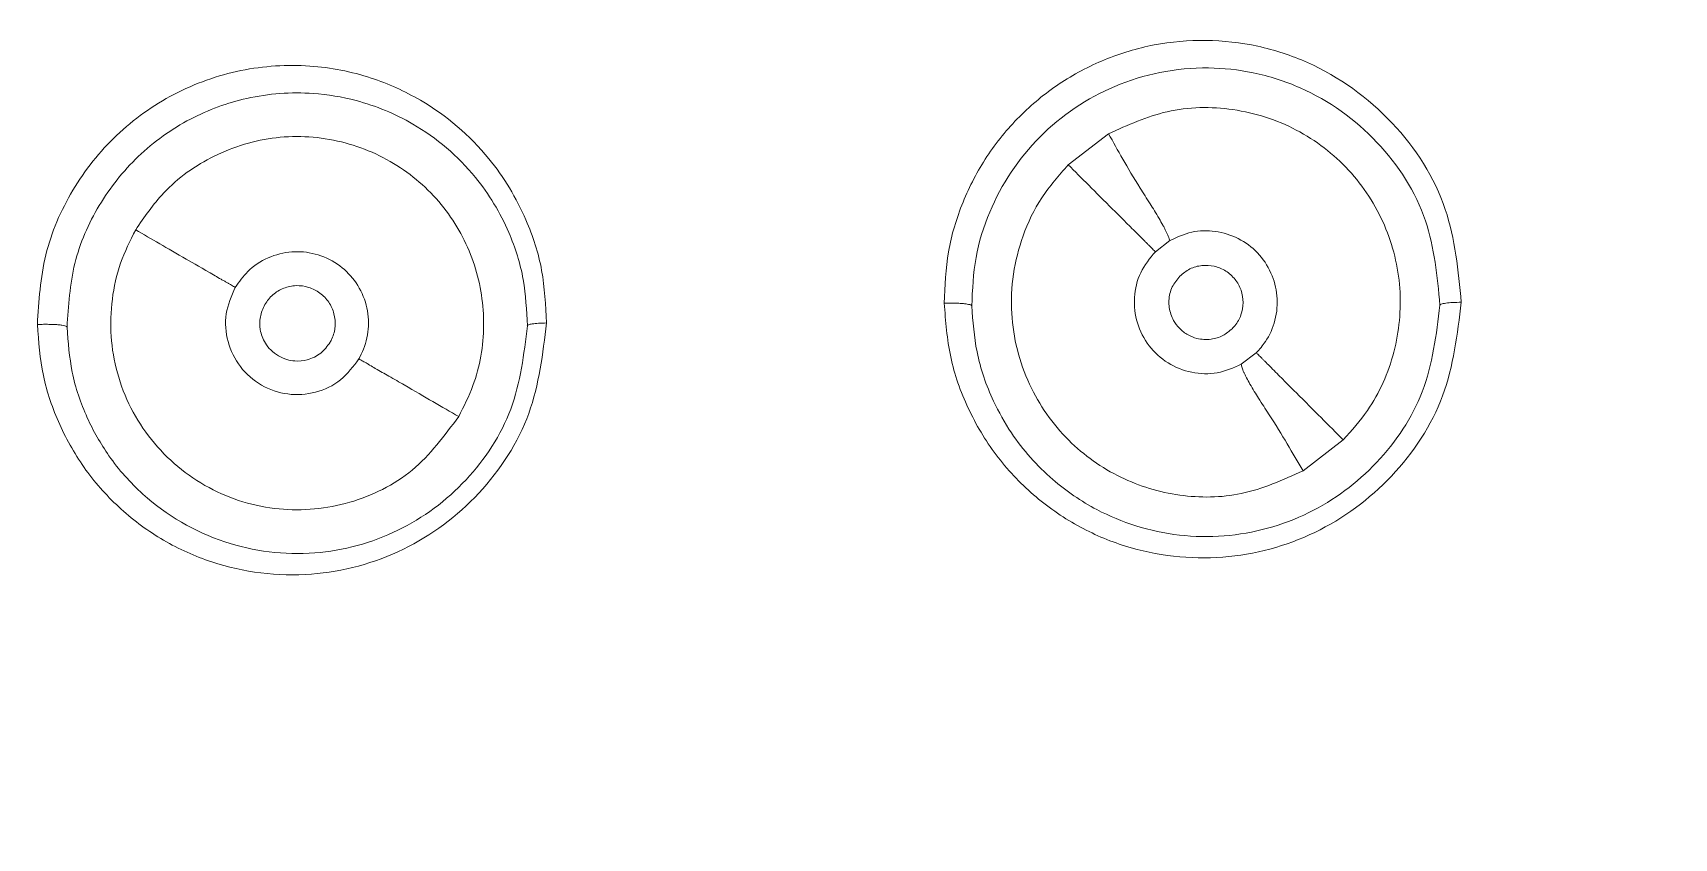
# Model space of a CAD drawing. Extents: x 11377 to 14537, y 53 to 2368.
# Drawn here: x 12541.92 to 12562.6, y 986.12 to 996.26 of the extents above; entities that cross this region are included whole.
import ezdxf

# ---------------------------------------------------------------- set-up
doc = ezdxf.new("R2010")
doc.units = 0
doc.header["$LTSCALE"] = 10
doc.header["$MEASUREMENT"] = 0
doc.layers.get('0').update_dxf_attribs({"linetype": 'CONTINUOUS'})

# ---------------------------------------------------------------- blocks, each defined once
blk = doc.blocks.new('TYJKT')
at = {"color": 7, "linetype": 'Continuous', "lineweight": 15}
for p, q in [((5014.934, 1210.542), (5014.425, 1210.15)), ((5015.523, 1209.056), (5015.704, 1209.196)), ((5016.795, 1207.784), (5016.606, 1207.639)), ((5017.384, 1206.298), (5017.891, 1206.687))]:
    blk.add_line(p, q, dxfattribs=at)
for radius in [44.127, 43.878, 43.682]:
    blk.add_circle((5032.423, 1192.156), radius, dxfattribs=at)
for points, knots in [([(5032.423, 1240.059), (5031.199, 1240.032), (5028.907, 1239.982), (5025.718, 1239.618), (5023.015, 1239.152), (5020.791, 1238.646), (5019.039, 1238.168), (5017.745, 1237.769), (5016.886, 1237.482), (5016.299, 1237.277), (5015.797, 1237.095), (5015.211, 1236.876), (5014.51, 1236.601), (5013.348, 1236.123), (5011.632, 1235.354), (5009.415, 1234.225), (5007.118, 1232.889), (5004.909, 1231.434), (5002.83, 1229.896), (5000.756, 1228.184), (4998.714, 1226.291), (4996.714, 1224.198), (4994.779, 1221.911), (4992.824, 1219.276), (4990.957, 1216.335), (4989.235, 1213.108), (4987.711, 1209.641), (4986.371, 1205.751), (4985.316, 1201.44), (4984.613, 1196.871), (4984.554, 1193.736), (4984.525, 1192.19)], [0, 0, 0, 0, 0.048758, 0.091362, 0.127811, 0.158104, 0.182242, 0.200224, 0.212052, 0.218377, 0.225012, 0.23333, 0.243333, 0.255019, 0.283439, 0.318264, 0.354182, 0.389317, 0.423671, 0.457244, 0.496497, 0.534626, 0.572584, 0.615864, 0.665346, 0.711319, 0.761597, 0.816189, 0.875108, 0.938371, 1, 1, 1, 1]), ([(4984.6, 1192.205), (4984.599, 1192.435), (4984.597, 1192.898), (4984.608, 1193.595), (4984.629, 1194.297), (4984.661, 1195.005), (4984.704, 1195.718), (4984.759, 1196.436), (4984.825, 1197.159), (4984.903, 1197.886), (4984.994, 1198.618), (4985.096, 1199.353), (4985.211, 1200.093), (4985.339, 1200.836), (4985.48, 1201.583), (4985.635, 1202.333), (4985.802, 1203.086), (4985.984, 1203.841), (4986.179, 1204.599), (4986.388, 1205.359), (4986.612, 1206.121), (4986.85, 1206.885), (4987.103, 1207.65), (4987.371, 1208.415), (4987.654, 1209.181), (4988.108, 1210.349), (4988.787, 1211.944), (4989.767, 1213.98), (4990.914, 1216.089), (4992.551, 1218.762), (4994.884, 1222.008), (4997.419, 1224.886), (4999.736, 1227.154), (5002.111, 1229.258), (5005.426, 1231.761), (5009.51, 1234.238), (5013.9, 1236.334), (5018.338, 1237.93), (5021.87, 1238.816), (5024.239, 1239.259), (5025.578, 1239.471), (5026.929, 1239.645), (5028.29, 1239.783), (5029.661, 1239.881), (5031.039, 1239.942), (5031.961, 1239.95), (5032.423, 1239.954)], [0, 0, 0, 0, 0.00921, 0.018496, 0.027858, 0.037296, 0.046808, 0.056397, 0.066062, 0.075802, 0.085618, 0.095509, 0.105476, 0.115519, 0.125638, 0.135832, 0.146102, 0.156448, 0.166869, 0.177366, 0.187938, 0.198586, 0.20931, 0.220109, 0.230983, 0.241933, 0.270134, 0.300208, 0.332156, 0.365978, 0.425346, 0.491591, 0.518848, 0.55483, 0.618282, 0.684474, 0.745286, 0.812327, 0.872522, 0.890497, 0.908552, 0.926685, 0.944897, 0.963187, 0.981555, 1, 1, 1, 1]), ([(5066.552, 1162.157), (5069.416, 1165.416), (5071.811, 1169.088), (5075.465, 1176.96), (5076.724, 1181.159), (5078.005, 1189.742), (5078.026, 1194.126), (5076.829, 1202.721), (5075.611, 1206.933), (5072.034, 1214.84), (5069.675, 1218.535), (5064.01, 1225.109), (5060.703, 1227.987), (5053.41, 1232.692), (5049.425, 1234.518), (5041.1, 1236.97), (5036.762, 1237.596), (5028.083, 1237.596), (5023.744, 1236.97), (5015.419, 1234.518), (5011.434, 1232.691), (5004.142, 1227.986), (5000.835, 1225.108), (4995.169, 1218.534), (4992.811, 1214.839), (4989.234, 1206.932), (4988.015, 1202.721), (4986.819, 1194.125), (4986.84, 1189.742), (4988.121, 1181.158), (4989.38, 1176.959), (4993.034, 1169.087), (4995.429, 1165.415), (4998.294, 1162.156)], [0, 0, 0, 0, 0.0625, 0.0625, 0.125, 0.125, 0.1875, 0.1875, 0.25, 0.25, 0.3125, 0.3125, 0.375, 0.375, 0.4375, 0.4375, 0.5, 0.5, 0.5625, 0.5625, 0.625, 0.625, 0.6875, 0.6875, 0.75, 0.75, 0.8125, 0.8125, 0.875, 0.875, 0.9375, 0.9375, 1, 1, 1, 1]), ([(5065.923, 1162.708), (5066.068, 1162.874), (5066.357, 1163.205), (5066.78, 1163.711), (5067.197, 1164.221), (5067.606, 1164.738), (5068.007, 1165.26), (5068.4, 1165.789), (5068.786, 1166.323), (5069.163, 1166.863), (5069.989, 1168.082), (5071.192, 1170.029), (5072.652, 1172.808), (5073.928, 1175.718), (5075.012, 1178.773), (5075.879, 1181.926), (5076.734, 1186.27), (5077.193, 1191.836), (5076.738, 1198.529), (5075.298, 1205.031), (5072.958, 1211.136), (5069.854, 1216.68), (5066.144, 1221.556), (5061.894, 1225.813), (5057.07, 1229.501), (5051.605, 1232.594), (5045.564, 1234.949), (5039.104, 1236.425), (5032.423, 1236.928), (5025.741, 1236.425), (5019.281, 1234.949), (5013.24, 1232.594), (5007.775, 1229.501), (5002.952, 1225.813), (4998.701, 1221.556), (4994.991, 1216.68), (4991.887, 1211.136), (4989.547, 1205.031), (4988.107, 1198.529), (4987.652, 1191.836), (4988.111, 1186.27), (4988.966, 1181.926), (4989.833, 1178.773), (4990.917, 1175.718), (4992.192, 1172.808), (4993.652, 1170.029), (4994.948, 1167.933), (4995.98, 1166.429), (4996.677, 1165.469), (4997.399, 1164.528), (4998.145, 1163.606), (4998.663, 1163.007), (4998.922, 1162.708)], [0, 0, 0, 0, 0.003229, 0.006456, 0.009681, 0.012905, 0.016128, 0.019352, 0.022577, 0.025803, 0.029032, 0.044201, 0.059373, 0.07509, 0.090809, 0.106933, 0.12306, 0.155772, 0.188607, 0.221197, 0.253189, 0.284268, 0.314175, 0.342874, 0.372343, 0.403057, 0.434778, 0.467206, 0.5, 0.532794, 0.565223, 0.596943, 0.627658, 0.657126, 0.685825, 0.715732, 0.746811, 0.778804, 0.811393, 0.844229, 0.876941, 0.893065, 0.909192, 0.924908, 0.940628, 0.955797, 0.970969, 0.976778, 0.982582, 0.988384, 0.994188, 1, 1, 1, 1]), ([(5032.423, 1236.583), (5020.64, 1236.583), (5009.339, 1231.903), (4992.676, 1215.24), (4987.995, 1203.939), (4987.995, 1180.374), (4992.676, 1169.073), (5009.339, 1152.41), (5020.64, 1147.729), (5032.423, 1147.729)], [0, 0, 0, 0, 0.25, 0.25, 0.5, 0.5, 0.75, 0.75, 1, 1, 1, 1]), ([(5019.378, 1208.419), (5019.339, 1208.818), (5019.26, 1209.647), (5018.557, 1210.745), (5017.658, 1211.389), (5016.819, 1211.665), (5016.162, 1211.738), (5015.505, 1211.682), (5014.877, 1211.493), (5014.299, 1211.187), (5013.795, 1210.771), (5013.381, 1210.266), (5013.081, 1209.686), (5012.889, 1209.058), (5012.872, 1208.625), (5012.863, 1208.408)], [0, 0, 0, 0, 0.115697, 0.240609, 0.369178, 0.433466, 0.497571, 0.560948, 0.624, 0.686615, 0.749038, 0.811524, 0.874054, 0.936963, 1, 1, 1, 1]), ([(5019.378, 1208.419), (5019.339, 1208.818), (5019.26, 1209.647), (5018.557, 1210.745), (5017.658, 1211.389), (5016.819, 1211.665), (5016.162, 1211.738), (5015.505, 1211.682), (5014.877, 1211.493), (5014.299, 1211.187), (5013.795, 1210.771), (5013.381, 1210.266), (5013.081, 1209.686), (5012.889, 1209.058), (5012.872, 1208.625), (5012.863, 1208.408)], [0, 0, 0, 0, 0.115697, 0.240609, 0.369178, 0.433466, 0.497571, 0.560948, 0.624, 0.686615, 0.749038, 0.811524, 0.874054, 0.936963, 1, 1, 1, 1]), ([(5007.851, 1208.159), (5007.84, 1208.382), (5007.819, 1208.828), (5007.586, 1209.544), (5007.117, 1210.323), (5006.413, 1210.922), (5005.619, 1211.28), (5004.847, 1211.432), (5003.989, 1211.376), (5003.143, 1211.077), (5002.408, 1210.553), (5001.851, 1209.851), (5001.492, 1209.024), (5001.455, 1208.435), (5001.436, 1208.139)], [0, 0, 0, 0, 0.065186, 0.130813, 0.220736, 0.33409, 0.402552, 0.481087, 0.567746, 0.655952, 0.742538, 0.828225, 0.913862, 1, 1, 1, 1]), ([(5007.851, 1208.159), (5007.84, 1208.382), (5007.819, 1208.828), (5007.586, 1209.544), (5007.117, 1210.323), (5006.413, 1210.922), (5005.619, 1211.28), (5004.847, 1211.432), (5003.989, 1211.376), (5003.143, 1211.077), (5002.408, 1210.553), (5001.851, 1209.851), (5001.492, 1209.024), (5001.455, 1208.435), (5001.436, 1208.139)], [0, 0, 0, 0, 0.065186, 0.130813, 0.220736, 0.33409, 0.402552, 0.481087, 0.567746, 0.655952, 0.742538, 0.828225, 0.913862, 1, 1, 1, 1]), ([(5013.209, 1208.374), (5013.219, 1208.578), (5013.236, 1208.981), (5013.472, 1209.735), (5014.014, 1210.555), (5014.833, 1211.104), (5015.584, 1211.334), (5016.177, 1211.39), (5016.779, 1211.324), (5017.539, 1211.082), (5018.363, 1210.493), (5019.002, 1209.5), (5019.074, 1208.746), (5019.109, 1208.384)], [0, 0, 0, 0, 0.065577, 0.129385, 0.250706, 0.371518, 0.435216, 0.501025, 0.561882, 0.629484, 0.758028, 0.883911, 1, 1, 1, 1]), ([(5013.209, 1208.374), (5013.219, 1208.578), (5013.236, 1208.981), (5013.472, 1209.735), (5014.014, 1210.555), (5014.833, 1211.104), (5015.584, 1211.334), (5016.177, 1211.39), (5016.779, 1211.324), (5017.539, 1211.082), (5018.363, 1210.493), (5019.002, 1209.5), (5019.074, 1208.746), (5019.109, 1208.384)], [0, 0, 0, 0, 0.065577, 0.129385, 0.250706, 0.371518, 0.435216, 0.501025, 0.561882, 0.629484, 0.758028, 0.883911, 1, 1, 1, 1]), ([(5001.81, 1208.106), (5001.827, 1208.377), (5001.861, 1208.91), (5002.187, 1209.656), (5002.688, 1210.288), (5003.337, 1210.751), (5004.099, 1211.029), (5004.821, 1211.082), (5005.533, 1210.963), (5006.266, 1210.66), (5006.945, 1210.083), (5007.374, 1209.371), (5007.581, 1208.723), (5007.6, 1208.319), (5007.61, 1208.124)], [0, 0, 0, 0, 0.0870451, 0.1716238, 0.2558958, 0.3431908, 0.4254372, 0.5175799, 0.5785793, 0.6644065, 0.779443, 0.8692664, 0.9368838, 1, 1, 1, 1]), ([(5001.81, 1208.106), (5001.827, 1208.377), (5001.861, 1208.91), (5002.187, 1209.656), (5002.688, 1210.288), (5003.337, 1210.751), (5004.099, 1211.029), (5004.821, 1211.082), (5005.533, 1210.963), (5006.266, 1210.66), (5006.945, 1210.083), (5007.374, 1209.371), (5007.581, 1208.723), (5007.6, 1208.319), (5007.61, 1208.124)], [0, 0, 0, 0, 0.0870451, 0.1716238, 0.2558958, 0.3431908, 0.4254372, 0.5175799, 0.5785793, 0.6644065, 0.779443, 0.8692664, 0.9368838, 1, 1, 1, 1]), ([(5017.891, 1206.687), (5017.997, 1206.807), (5018.283, 1207.128), (5018.57, 1207.784), (5018.648, 1208.604), (5018.45, 1209.412), (5017.992, 1210.116), (5017.32, 1210.632), (5016.514, 1210.89), (5015.672, 1210.876), (5015.175, 1210.651), (5014.934, 1210.542)], [0, 0, 0, 0, 0.067292, 0.181553, 0.296079, 0.412718, 0.531395, 0.650657, 0.770588, 0.888738, 1, 1, 1, 1]), ([(5006.745, 1206.981), (5006.81, 1207.109), (5006.991, 1207.467), (5007.099, 1208.131), (5006.983, 1208.905), (5006.616, 1209.605), (5006.03, 1210.156), (5005.276, 1210.485), (5004.446, 1210.542), (5003.658, 1210.305), (5003.045, 1209.873), (5002.785, 1209.493), (5002.675, 1209.331)], [0, 0, 0, 0, 0.057384, 0.160613, 0.264479, 0.370476, 0.479801, 0.591999, 0.705484, 0.81602, 0.921949, 1, 1, 1, 1]), ([(5014.934, 1210.542), (5015.048, 1210.333), (5015.188, 1210.078), (5015.444, 1209.682), (5015.541, 1209.526), (5015.608, 1209.409), (5015.638, 1209.353), (5015.657, 1209.314), (5015.674, 1209.279), (5015.694, 1209.232), (5015.7, 1209.211), (5015.704, 1209.196)], [0, 0, 0, 0, 0.614065, 0.75352, 0.856559, 0.892581, 0.907671, 0.922015, 0.937076, 0.954357, 1, 1, 1, 1]), ([(5014.425, 1210.15), (5014.307, 1210.016), (5014.07, 1209.748), (5013.845, 1209.271), (5013.718, 1208.776), (5013.69, 1208.134), (5013.881, 1207.38), (5014.385, 1206.661), (5015.06, 1206.182), (5015.821, 1205.953), (5016.635, 1205.96), (5017.129, 1206.183), (5017.384, 1206.298)], [0, 0, 0, 0, 0.075178, 0.150533, 0.220893, 0.291226, 0.422805, 0.546084, 0.661666, 0.772226, 0.882681, 1, 1, 1, 1]), ([(5014.425, 1210.15), (5014.593, 1209.983), (5014.799, 1209.778), (5015.136, 1209.441), (5015.267, 1209.311), (5015.363, 1209.216), (5015.408, 1209.171), (5015.437, 1209.141), (5015.464, 1209.114), (5015.499, 1209.08), (5015.513, 1209.066), (5015.523, 1209.056)], [0, 0, 0, 0, 0.6151129, 0.7552661, 0.8586591, 0.8945243, 0.9093953, 0.9234248, 0.9381121, 0.955015, 1, 1, 1, 1]), ([(5002.675, 1209.331), (5002.605, 1209.194), (5002.466, 1208.916), (5002.367, 1208.457), (5002.35, 1207.989), (5002.431, 1207.523), (5002.601, 1207.08), (5002.948, 1206.547), (5003.562, 1206.033), (5004.463, 1205.759), (5005.375, 1205.845), (5006.206, 1206.253), (5006.565, 1206.739), (5006.745, 1206.981)], [0, 0, 0, 0, 0.0616435, 0.124069, 0.1872224, 0.2502602, 0.3150362, 0.3803477, 0.5110511, 0.6383138, 0.7607005, 0.8802731, 1, 1, 1, 1]), ([(5002.675, 1209.331), (5002.873, 1209.217), (5003.148, 1209.058), (5003.521, 1208.843), (5003.734, 1208.719), (5003.788, 1208.689), (5003.824, 1208.668), (5003.856, 1208.649), (5003.899, 1208.624), (5003.917, 1208.614), (5003.93, 1208.607)], [0, 0, 0, 0, 0.62117, 0.863737, 0.89826, 0.912208, 0.925258, 0.939086, 0.955383, 1, 1, 1, 1]), ([(5015.704, 1209.196), (5015.795, 1209.238), (5015.976, 1209.321), (5016.283, 1209.328), (5016.574, 1209.237), (5016.823, 1209.053), (5016.993, 1208.798), (5017.073, 1208.499), (5017.047, 1208.194), (5016.94, 1207.948), (5016.835, 1207.829), (5016.795, 1207.784)], [0, 0, 0, 0, 0.114781, 0.229466, 0.347387, 0.4628, 0.581639, 0.696318, 0.815605, 0.930152, 1, 1, 1, 1]), ([(5003.93, 1208.607), (5003.979, 1208.676), (5004.087, 1208.831), (5004.336, 1208.994), (5004.636, 1209.071), (5004.944, 1209.042), (5005.224, 1208.917), (5005.445, 1208.701), (5005.586, 1208.427), (5005.623, 1208.122), (5005.574, 1207.876), (5005.508, 1207.747), (5005.488, 1207.707)], [0, 0, 0, 0, 0.090005, 0.199965, 0.30969, 0.414228, 0.524445, 0.629651, 0.738194, 0.846295, 0.95203, 1, 1, 1, 1]), ([(5016.606, 1207.639), (5016.507, 1207.595), (5016.309, 1207.508), (5015.977, 1207.52), (5015.672, 1207.64), (5015.429, 1207.861), (5015.278, 1208.154), (5015.242, 1208.48), (5015.318, 1208.803), (5015.454, 1208.972), (5015.523, 1209.056)], [0, 0, 0, 0, 0.125, 0.25, 0.375, 0.5, 0.625, 0.75, 0.875, 1, 1, 1, 1]), ([(5015.831, 1208.748), (5015.871, 1208.782), (5015.953, 1208.849), (5016.109, 1208.89), (5016.267, 1208.882), (5016.415, 1208.82), (5016.534, 1208.713), (5016.611, 1208.573), (5016.637, 1208.415), (5016.609, 1208.258), (5016.55, 1208.149), (5016.503, 1208.099), (5016.492, 1208.087)], [0, 0, 0, 0, 0.107241, 0.214485, 0.321783, 0.429167, 0.536632, 0.644135, 0.751619, 0.859035, 0.966364, 1, 1, 1, 1]), ([(5004.302, 1208.392), (5004.333, 1208.435), (5004.396, 1208.522), (5004.537, 1208.604), (5004.696, 1208.638), (5004.857, 1208.616), (5005.002, 1208.543), (5005.115, 1208.425), (5005.182, 1208.277), (5005.196, 1208.115), (5005.166, 1207.992), (5005.133, 1207.931), (5005.125, 1207.916)], [0, 0, 0, 0, 0.107051, 0.214109, 0.321302, 0.428705, 0.536308, 0.644008, 0.751662, 0.859147, 0.966412, 1, 1, 1, 1]), ([(5015.831, 1208.748), (5015.796, 1208.705), (5015.723, 1208.616), (5015.684, 1208.442), (5015.704, 1208.295), (5015.756, 1208.178), (5015.825, 1208.084), (5015.927, 1208.007), (5016.064, 1207.952), (5016.218, 1207.944), (5016.376, 1207.991), (5016.454, 1208.056), (5016.492, 1208.087)], [0, 0, 0, 0, 0.112309, 0.233572, 0.353188, 0.411671, 0.494951, 0.589802, 0.670773, 0.794006, 0.899681, 1, 1, 1, 1]), ([(5005.488, 1207.707), (5005.417, 1207.612), (5005.276, 1207.421), (5004.946, 1207.266), (5004.588, 1207.241), (5004.247, 1207.357), (5003.976, 1207.595), (5003.819, 1207.917), (5003.788, 1208.28), (5003.883, 1208.498), (5003.93, 1208.607)], [0, 0, 0, 0, 0.125, 0.25, 0.375, 0.5, 0.625, 0.75, 0.875, 1, 1, 1, 1]), ([(5012.863, 1208.408), (5012.88, 1208.181), (5012.914, 1207.725), (5013.147, 1207.075), (5013.497, 1206.482), (5013.969, 1205.981), (5014.525, 1205.592), (5015.315, 1205.252), (5016.364, 1205.132), (5017.563, 1205.453), (5018.548, 1206.18), (5019.233, 1207.218), (5019.329, 1208.018), (5019.378, 1208.419)], [0, 0, 0, 0, 0.067496, 0.135404, 0.203844, 0.272504, 0.34012, 0.405444, 0.528061, 0.646072, 0.763857, 0.881622, 1, 1, 1, 1]), ([(5012.863, 1208.408), (5012.88, 1208.181), (5012.914, 1207.725), (5013.147, 1207.075), (5013.497, 1206.482), (5013.969, 1205.981), (5014.525, 1205.592), (5015.315, 1205.252), (5016.364, 1205.132), (5017.563, 1205.453), (5018.548, 1206.18), (5019.233, 1207.218), (5019.329, 1208.018), (5019.378, 1208.419)], [0, 0, 0, 0, 0.067496, 0.135404, 0.203844, 0.272504, 0.34012, 0.405444, 0.528061, 0.646072, 0.763857, 0.881622, 1, 1, 1, 1]), ([(5013.21, 1208.374), (5013.208, 1208.376), (5013.206, 1208.382), (5013.186, 1208.39), (5013.153, 1208.397), (5013.106, 1208.403), (5013.049, 1208.407), (5012.986, 1208.409), (5012.923, 1208.41), (5012.882, 1208.409), (5012.863, 1208.408)], [0, 0, 0, 0, 0.114749, 0.237855, 0.367234, 0.499997, 0.63276, 0.762142, 0.885248, 1, 1, 1, 1]), ([(5013.21, 1208.374), (5013.208, 1208.376), (5013.206, 1208.382), (5013.186, 1208.39), (5013.153, 1208.397), (5013.106, 1208.403), (5013.049, 1208.407), (5012.986, 1208.409), (5012.923, 1208.41), (5012.882, 1208.409), (5012.863, 1208.408)], [0, 0, 0, 0, 0.114749, 0.237855, 0.367234, 0.499997, 0.63276, 0.762142, 0.885248, 1, 1, 1, 1]), ([(5019.378, 1208.419), (5019.341, 1208.419), (5019.267, 1208.417), (5019.178, 1208.409), (5019.119, 1208.397), (5019.112, 1208.388), (5019.109, 1208.384)], [0, 0, 0, 0, 0.250922, 0.512946, 0.767823, 1, 1, 1, 1]), ([(5019.378, 1208.419), (5019.341, 1208.419), (5019.267, 1208.417), (5019.178, 1208.409), (5019.119, 1208.397), (5019.112, 1208.388), (5019.109, 1208.384)], [0, 0, 0, 0, 0.250922, 0.512946, 0.767823, 1, 1, 1, 1]), ([(5004.302, 1208.392), (5004.279, 1208.34), (5004.235, 1208.24), (5004.237, 1208.066), (5004.29, 1207.922), (5004.377, 1207.813), (5004.469, 1207.741), (5004.574, 1207.696), (5004.698, 1207.673), (5004.818, 1207.685), (5004.927, 1207.726), (5005.034, 1207.791), (5005.089, 1207.867), (5005.125, 1207.916)], [0, 0, 0, 0, 0.11211, 0.218629, 0.3419, 0.415434, 0.496784, 0.575683, 0.644197, 0.749354, 0.813977, 0.877401, 1, 1, 1, 1]), ([(5019.109, 1208.384), (5019.063, 1208.011), (5018.974, 1207.286), (5018.353, 1206.357), (5017.472, 1205.702), (5016.387, 1205.406), (5015.452, 1205.514), (5014.735, 1205.813), (5014.182, 1206.19), (5013.753, 1206.674), (5013.443, 1207.226), (5013.254, 1207.766), (5013.224, 1208.179), (5013.209, 1208.374)], [0, 0, 0, 0, 0.121433, 0.236114, 0.350992, 0.471367, 0.593933, 0.652609, 0.726981, 0.813555, 0.864196, 0.936085, 1, 1, 1, 1]), ([(5019.109, 1208.384), (5019.063, 1208.011), (5018.974, 1207.286), (5018.353, 1206.357), (5017.472, 1205.702), (5016.387, 1205.406), (5015.452, 1205.514), (5014.735, 1205.813), (5014.182, 1206.19), (5013.753, 1206.674), (5013.443, 1207.226), (5013.254, 1207.766), (5013.224, 1208.179), (5013.209, 1208.374)], [0, 0, 0, 0, 0.121433, 0.236114, 0.350992, 0.471367, 0.593933, 0.652609, 0.726981, 0.813555, 0.864196, 0.936085, 1, 1, 1, 1]), ([(5001.436, 1208.139), (5001.452, 1207.923), (5001.485, 1207.489), (5001.702, 1206.866), (5002.03, 1206.292), (5002.478, 1205.798), (5003.016, 1205.403), (5003.807, 1205.047), (5004.866, 1204.913), (5006.071, 1205.237), (5007.046, 1205.963), (5007.713, 1206.989), (5007.805, 1207.771), (5007.851, 1208.159)], [0, 0, 0, 0, 0.064778, 0.130172, 0.197333, 0.264878, 0.332684, 0.400715, 0.529288, 0.650018, 0.767836, 0.884909, 1, 1, 1, 1]), ([(5001.436, 1208.139), (5001.452, 1207.923), (5001.485, 1207.489), (5001.702, 1206.866), (5002.03, 1206.292), (5002.478, 1205.798), (5003.016, 1205.403), (5003.807, 1205.047), (5004.866, 1204.913), (5006.071, 1205.237), (5007.046, 1205.963), (5007.713, 1206.989), (5007.805, 1207.771), (5007.851, 1208.159)], [0, 0, 0, 0, 0.064778, 0.130172, 0.197333, 0.264878, 0.332684, 0.400715, 0.529288, 0.650018, 0.767836, 0.884909, 1, 1, 1, 1]), ([(5001.81, 1208.106), (5001.809, 1208.109), (5001.806, 1208.115), (5001.784, 1208.123), (5001.748, 1208.131), (5001.696, 1208.137), (5001.633, 1208.141), (5001.566, 1208.142), (5001.499, 1208.142), (5001.456, 1208.14), (5001.436, 1208.139)], [0, 0, 0, 0, 0.113608, 0.236447, 0.36631, 0.499995, 0.633683, 0.763549, 0.886388, 1, 1, 1, 1]), ([(5001.81, 1208.106), (5001.809, 1208.109), (5001.806, 1208.115), (5001.784, 1208.123), (5001.748, 1208.131), (5001.696, 1208.137), (5001.633, 1208.141), (5001.566, 1208.142), (5001.499, 1208.142), (5001.456, 1208.14), (5001.436, 1208.139)], [0, 0, 0, 0, 0.113608, 0.236447, 0.36631, 0.499995, 0.633683, 0.763549, 0.886388, 1, 1, 1, 1]), ([(5007.61, 1208.124), (5007.567, 1207.766), (5007.483, 1207.058), (5006.875, 1206.133), (5005.998, 1205.481), (5004.909, 1205.19), (5003.753, 1205.334), (5002.873, 1205.847), (5002.34, 1206.448), (5002.042, 1206.973), (5001.854, 1207.522), (5001.824, 1207.916), (5001.81, 1208.106)], [0, 0, 0, 0, 0.117221, 0.231883, 0.349359, 0.470009, 0.598833, 0.734442, 0.807498, 0.86944, 0.937068, 1, 1, 1, 1]), ([(5007.61, 1208.124), (5007.567, 1207.766), (5007.483, 1207.058), (5006.875, 1206.133), (5005.998, 1205.481), (5004.909, 1205.19), (5003.753, 1205.334), (5002.873, 1205.847), (5002.34, 1206.448), (5002.042, 1206.973), (5001.854, 1207.522), (5001.824, 1207.916), (5001.81, 1208.106)], [0, 0, 0, 0, 0.117221, 0.231883, 0.349359, 0.470009, 0.598833, 0.734442, 0.807498, 0.86944, 0.937068, 1, 1, 1, 1]), ([(5007.851, 1208.159), (5007.817, 1208.158), (5007.748, 1208.156), (5007.669, 1208.148), (5007.618, 1208.137), (5007.612, 1208.128), (5007.609, 1208.124)], [0, 0, 0, 0, 0.2578137, 0.520612, 0.7721798, 1, 1, 1, 1]), ([(5007.851, 1208.159), (5007.817, 1208.158), (5007.748, 1208.156), (5007.669, 1208.148), (5007.618, 1208.137), (5007.612, 1208.128), (5007.609, 1208.124)], [0, 0, 0, 0, 0.2578137, 0.520612, 0.7721798, 1, 1, 1, 1]), ([(5016.795, 1207.784), (5016.803, 1207.776), (5016.813, 1207.766), (5016.841, 1207.738), (5016.863, 1207.716), (5016.889, 1207.69), (5016.929, 1207.65), (5017.015, 1207.564), (5017.145, 1207.433), (5017.484, 1207.094), (5017.709, 1206.87), (5017.891, 1206.687)], [0, 0, 0, 0, 0.047037, 0.066403, 0.084285, 0.1018, 0.119952, 0.16076, 0.267351, 0.404862, 1, 1, 1, 1]), ([(5005.488, 1207.707), (5005.496, 1207.703), (5005.507, 1207.696), (5005.537, 1207.678), (5005.563, 1207.664), (5005.592, 1207.647), (5005.636, 1207.621), (5005.734, 1207.565), (5005.884, 1207.479), (5006.273, 1207.254), (5006.533, 1207.103), (5006.745, 1206.981)], [0, 0, 0, 0, 0.047036, 0.066393, 0.084263, 0.101763, 0.1199, 0.160681, 0.267247, 0.404761, 1, 1, 1, 1]), ([(5016.606, 1207.639), (5016.608, 1207.627), (5016.61, 1207.609), (5016.624, 1207.569), (5016.637, 1207.538), (5016.653, 1207.504), (5016.679, 1207.454), (5016.738, 1207.347), (5016.835, 1207.191), (5017.095, 1206.794), (5017.254, 1206.52), (5017.384, 1206.298)], [0, 0, 0, 0, 0.048194, 0.068081, 0.086398, 0.104227, 0.122558, 0.163375, 0.269185, 0.405589, 1, 1, 1, 1])]:
    blk.add_open_spline(points, degree=3, knots=knots, dxfattribs=at)

msp = doc.modelspace()

# ---------------------------------------------------------------- block references
msp.add_blockref('TYJKT', (7540.542, -215.548))

doc.saveas('drawing.dxf')
